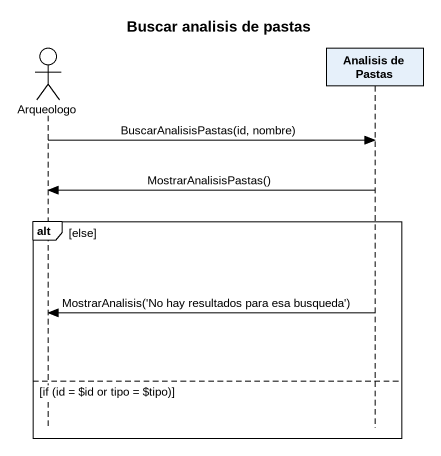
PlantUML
@startuml
title Buscar analisis de pastas
hide footbox
actor Arqueologo
participant "Analisis de Pastas" as Analisis_de_Pastas

Arqueologo -> Analisis_de_Pastas : BuscarAnalisisPastas(id, nombre)
Analisis_de_Pastas -> Arqueologo : MostrarAnalisisPastas()
alt else
  Analisis_de_Pastas -> Arqueologo : MostrarAnalisis('No hay resultados para esa busqueda')
else if (id = ~$id or tipo = ~$tipo)
end
@enduml
